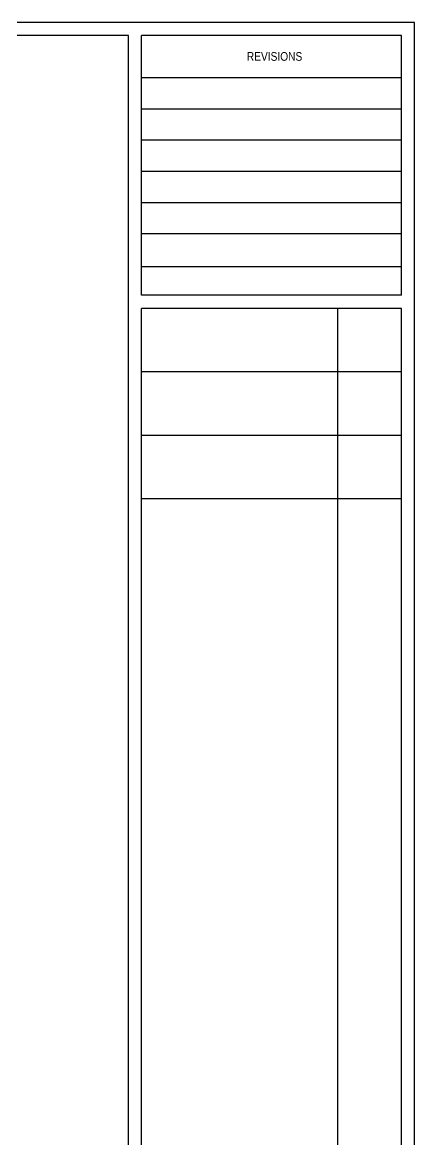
# Model space of a CAD drawing. Extents: x -175 to 1769, y -1164 to 204.
# Drawn here: x 1590 to 1769, y -307 to 204 of the extents above; entities that cross this region are included whole.
import ezdxf
from ezdxf.enums import TextEntityAlignment as Align

# ---------------------------------------------------------------- set-up
doc = ezdxf.new("R2010")
doc.units = 0
doc.header["$LTSCALE"] = 12
doc.layers.add('PAPER', color=3, linetype='CONTINUOUS')

msp = doc.modelspace()

# ---------------------------------------------------------------- linework, layer by layer
at = {"layer": 'PAPER', "color": 4, "linetype": 'CONTINUOUS'}
for p, q in [((1769.214, 204.3781), (-174.7865, 204.3781)), ((1769.214, -1163.622), (1769.214, 204.3781)), ((1638.348, 198.3781), (-168.7865, 198.3781)), ((1638.348, -1157.622), (1638.348, 198.3781)), ((1763.214, 198.3781), (1644.348, 198.3781)), ((1644.348, 79.51199), (1644.348, 198.3781)), ((1763.214, 79.5119), (1763.214, 198.3781)), ((1644.348, 179.1318), (1763.214, 179.1318)), ((1644.348, 164.8488), (1763.214, 164.8488)), ((1644.348, 150.5658), (1763.214, 150.5658)), ((1644.348, 136.2828), (1763.214, 136.2828)), ((1644.348, 121.9999), (1763.214, 121.9999)), ((1644.348, 107.7169), (1763.214, 107.7169)), ((1644.348, 92.71177), (1763.214, 92.71177)), ((1763.214, 79.5119), (1644.348, 79.51199)), ((1644.348, -1032.756), (1644.348, 73.512)), ((1763.214, 73.5119), (1644.348, 73.51199)), ((1734.141, -1032.756), (1734.141, 73.5119)), ((1763.214, -1032.756), (1763.214, 73.51192)), ((1763.214, 44.43915), (1644.348, 44.43915)), ((1763.214, 15.36639), (1644.348, 15.36639)), ((1763.214, -13.70636), (1644.348, -13.70636))]:
    msp.add_line(p, q, dxfattribs=at)

# ---------------------------------------------------------------- texts
at = {"layer": 'PAPER', "color": 2, "linetype": 'CONTINUOUS', "width": 0.87}
msp.add_text('REVISIONS', height=4, dxfattribs=at).set_placement((1705.151, 186.7902), align=Align.CENTER)

doc.saveas('drawing.dxf')
